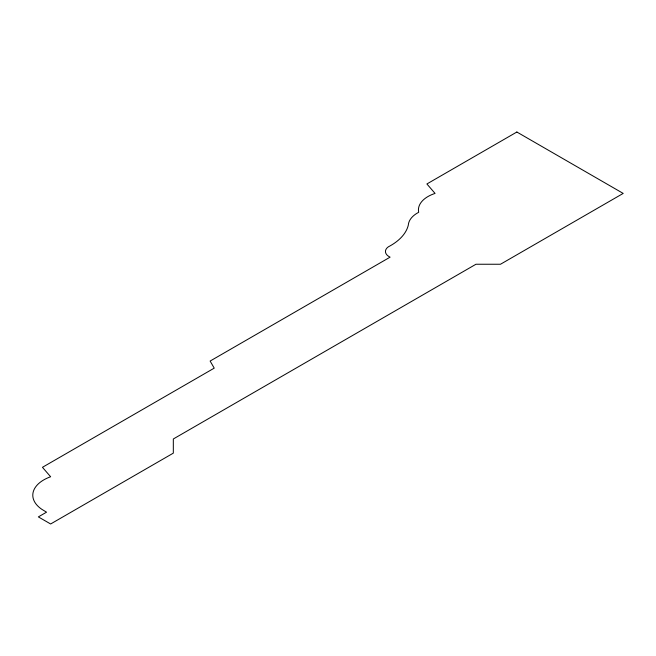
<?xml version="1.0" encoding="UTF-8"?>
<svg xmlns="http://www.w3.org/2000/svg" width="656" height="656" viewBox="0 0 656 656"><rect width="100%" height="100%" fill="white"/><g stroke="black" fill="none" stroke-linecap="round" stroke-linejoin="round"><path stroke-width="0.98" d="M516.862 132.02L426.892 183.967L435.067 193.413A32.751 18.909 0 0 0 418.708 212.298A31.447 18.155 0 0 0 408.327 225.041A62.008 35.801 0 0 1 388.327 246.836A12.702 7.331 0 0 0 390.082 257.16L210.133 361.054L214.225 368.139L42.451 467.31L50.635 476.756A37.556 21.681 0 0 0 41.91 509.368L46.543 512.172L38.36 516.895L50.635 523.98L173.323 453.14L173.323 438.979L475.969 264.245L500.503 264.245L623.2 193.413L516.862 132.02"/></g></svg>
